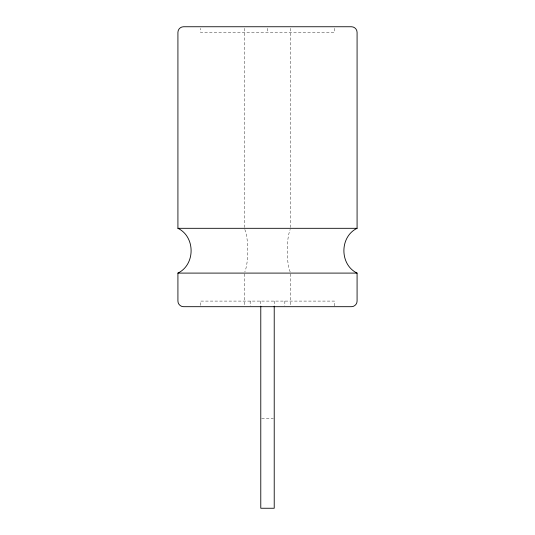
<?xml version="1.0" encoding="UTF-8"?>
<svg xmlns="http://www.w3.org/2000/svg" width="535" height="535" viewBox="0 0 535 535"><rect width="100%" height="100%" fill="white"/><g stroke="black" fill="none" stroke-linecap="round" stroke-linejoin="round"><path stroke-width="0.4" stroke-dasharray="2.67 2.01" d="M261.682 418.671L273.318 418.671M334.495 28.348L334.495 32.347L200.505 32.347L200.505 28.348M334.495 305.893L334.495 301.091L200.505 301.091L200.505 305.893M290.686 28.348L290.686 227.475M290.686 273.92L290.686 305.893M284.841 301.091L284.841 305.893M274.221 301.091L274.221 305.271M267.5 28.348L267.5 32.347M260.779 301.091L260.779 305.271M250.159 301.091L250.159 305.893M244.314 28.348L244.314 227.475M244.314 273.92L244.314 305.893M244.823 229.475A25.379 6.567 -90 0 1 244.823 271.934M290.177 271.934A25.379 6.567 -90 0 1 290.177 229.475"/><path stroke-width="0.8" d="M177.921 273.097C195.496 264.631 195.496 236.778 177.921 228.311L177.921 32.347C177.874 29.338 180.562 26.703 183.565 26.75L351.435 26.75C354.438 26.703 357.126 29.338 357.079 32.347L357.079 228.311C339.504 236.778 339.504 264.631 357.079 273.097L357.079 301.091C357.126 304.107 354.438 306.742 351.435 306.689L183.565 306.689C180.562 306.742 177.874 304.107 177.921 301.091L177.921 273.097L357.079 273.097M177.921 228.311L357.079 228.311M274.221 306.094L274.221 508.25L260.779 508.25L260.779 306.094"/></g></svg>
